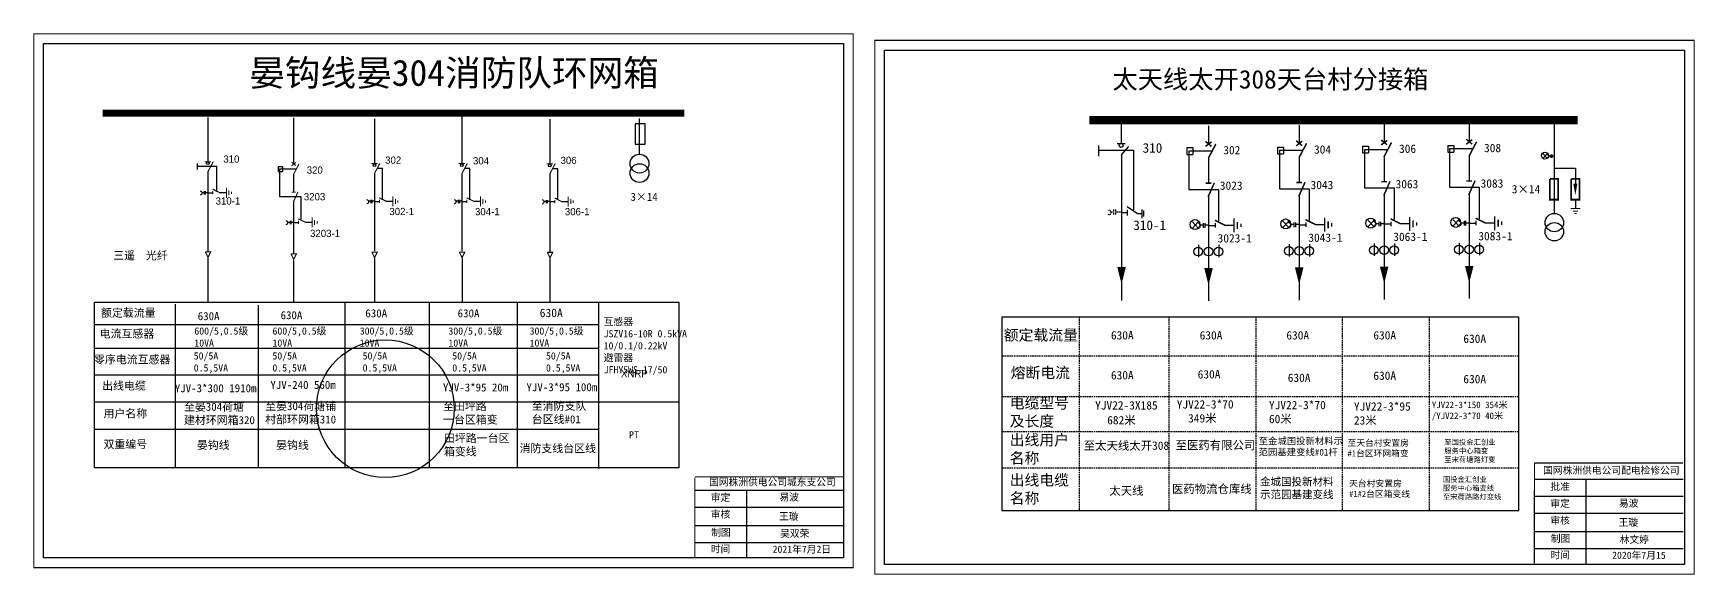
# Model space of a CAD drawing. Extents: x 930 to 1453, y -155 to 115.
# Drawn here: x 1197 to 1451.4, y 32.1 to 115 of the extents above; entities that cross this region are included whole.
import ezdxf

# ---------------------------------------------------------------- set-up
doc = ezdxf.new("R2010")
doc.units = 0
doc.header["$LTSCALE"] = 0.774411
for name, pattern in [('ACAD_ISO02W100', [15, 12, -3]), ('CENTER', [50.8, 31.75, -6.35, 6.35, -6.35]), ('DASHED', [0.45, 0.3, -0.15]), ('HIDDEN', [0.375, 0.25, -0.125])]:
    doc.linetypes.add(name, pattern=pattern)
doc.layers.get('0').update_dxf_attribs({"linetype": 'CONTINUOUS'})
for name, color, linetype in [('1', 7, 'CONTINUOUS'), ('2', 7, 'CONTINUOUS'), ('F11', 7, 'CONTINUOUS')]:
    doc.layers.add(name, color=color, linetype=linetype)
doc.styles.add('hztxt_txtstyle_0.00_0_0', font='simkai.ttf')
doc.styles.add('hztxt_txtstyle_1.80_0_0', font='', dxfattribs={"height": 1.8, "bigfont": 'hztxt.shx'})
doc.styles.add('hztxt_txtstyle_2.70_0_0', font='simkai.ttf', dxfattribs={"height": 2.7})
doc.styles.get("Standard").update_dxf_attribs({"font": '', "height": 2.5})
doc.styles.add('STYLE1', font='', dxfattribs={"height": 2.6})
doc.styles.add('字体', font='simkai_0.ttf', dxfattribs={"height": 2.5})
doc.styles.get('hztxt_txtstyle_1.80_0_0').set_extended_font_data('hztxt')
doc.styles.get('Standard').set_extended_font_data('SimSun')
doc.styles.get('STYLE1').set_extended_font_data('SimSun')

# ---------------------------------------------------------------- blocks, each defined once
blk = doc.blocks.new('JD')
for points in [[(-2, 0.2), (-2, -0.2), (2, 0.2), (2, -0.2)], [(1, -1.2), (1, -0.8), (-1, -1.2), (-1, -0.8)], [(-0.5, -1.8), (-0.5, -2.2), (0.5, -1.8), (0.5, -2.2)]]:
    blk.add_trace(points)

msp = doc.modelspace()

# ---------------------------------------------------------------- linework, layer by layer
at = {"color": 0}
for p, q in [((1223.76, 102.13), (1223.76, 95.38)), ((1236.88, 102.09), (1236.88, 95.01)), ((1249.26, 101.92), (1249.26, 95.1)), ((1262.66, 102.63), (1262.66, 95.1)), ((1276.13, 101.88), (1276.13, 95.06)), ((1289.82, 102), (1289.82, 96.46)), ((1234.53, 94.62), (1235.19, 94.62)), ((1234.53, 94.62), (1234.53, 93.89)), ((1235.19, 94.62), (1235.19, 93.89)), ((1223.76, 93.88), (1223.76, 81.61)), ((1234.53, 93.89), (1235.19, 93.89)), ((1236.88, 93.5), (1236.88, 90.77)), ((1249.26, 93.59), (1249.26, 81.67)), ((1262.66, 93.59), (1262.66, 81.67)), ((1276.13, 93.56), (1276.13, 81.64)), ((1223.76, 90.62), (1224.53, 90.62)), ((1225.52, 90.64), (1226.56, 90.64)), ((1236.88, 89.4), (1236.88, 81.33)), ((1249.26, 89.3), (1250.03, 89.3)), ((1251.02, 89.32), (1252.06, 89.32)), ((1262.66, 89.3), (1263.42, 89.3)), ((1264.42, 89.32), (1265.46, 89.32)), ((1276.13, 89.26), (1276.89, 89.26)), ((1277.89, 89.29), (1278.93, 89.29)), ((1236.88, 86.09), (1237.65, 86.09)), ((1238.64, 86.11), (1239.68, 86.11))]:
    msp.add_line(p, q, dxfattribs=at)
for p, q in [((1376.96, 100.88), (1376.96, 98.05)), ((1390.85, 100.98), (1390.85, 98.15)), ((1403.86, 101.11), (1403.86, 98.28)), ((1416.88, 101.22), (1416.88, 98.39)), ((1429.92, 101.06), (1429.92, 87.4)), ((1373.68, 97.52), (1374.6, 97.52)), ((1373.68, 97.52), (1373.68, 96.49)), ((1373.97, 96.98), (1373.97, 91.12)), ((1377.42, 96.98), (1373.97, 96.98)), ((1374.6, 97.52), (1374.6, 96.49)), ((1387.57, 97.62), (1388.49, 97.62)), ((1387.57, 97.62), (1387.57, 96.59)), ((1387.86, 97.08), (1387.86, 91.22)), ((1391.31, 97.08), (1387.86, 97.08)), ((1388.49, 97.62), (1388.49, 96.59)), ((1400.59, 97.74), (1401.51, 97.74)), ((1400.59, 97.74), (1400.59, 96.72)), ((1400.59, 96.72), (1401.51, 96.72)), ((1400.88, 97.21), (1400.88, 91.35)), ((1404.32, 97.21), (1400.88, 97.21)), ((1401.51, 97.74), (1401.51, 96.72)), ((1413.61, 97.85), (1414.53, 97.85)), ((1413.61, 97.85), (1413.61, 96.83)), ((1413.61, 96.83), (1414.53, 96.83)), ((1413.9, 97.32), (1413.9, 91.46)), ((1417.35, 97.32), (1413.9, 97.32)), ((1414.53, 97.85), (1414.53, 96.83)), ((1373.68, 96.49), (1374.6, 96.49)), ((1376.96, 95.96), (1376.96, 92.15)), ((1387.57, 96.59), (1388.49, 96.59)), ((1390.85, 96.06), (1390.85, 92.25)), ((1403.86, 96.18), (1403.86, 92.38)), ((1416.88, 96.29), (1416.88, 92.49)), ((1429.9, 94.37), (1433.16, 94.37)), ((1433.16, 94.37), (1433.16, 91.99)), ((1373.97, 91.12), (1378.52, 91.12)), ((1376.96, 90.24), (1376.96, 79)), ((1378.52, 91.12), (1378.52, 86.29)), ((1387.86, 91.22), (1392.41, 91.22)), ((1390.85, 90.34), (1390.85, 79.1)), ((1392.41, 91.22), (1392.41, 86.39)), ((1400.88, 91.35), (1405.42, 91.35)), ((1403.86, 90.47), (1403.86, 79.23)), ((1405.42, 91.35), (1405.42, 86.52)), ((1413.9, 91.46), (1418.45, 91.46)), ((1416.88, 90.58), (1416.88, 79.34)), ((1418.45, 91.46), (1418.45, 86.62)), ((1433.16, 89.48), (1433.16, 88.25)), ((1376.96, 85.63), (1378.02, 85.63)), ((1379.41, 85.66), (1380.86, 85.66)), ((1390.85, 85.73), (1391.91, 85.73)), ((1393.3, 85.76), (1394.74, 85.76)), ((1403.86, 85.86), (1404.93, 85.86)), ((1406.31, 85.89), (1407.76, 85.89)), ((1416.88, 85.96), (1417.95, 85.96)), ((1419.34, 85.99), (1420.78, 85.99)), ((1375.43, 82.63), (1375.43, 80.75)), ((1378.55, 82.63), (1378.55, 80.75)), ((1389.32, 82.73), (1389.32, 80.85)), ((1392.44, 82.73), (1392.44, 80.85)), ((1402.33, 82.85), (1402.33, 80.98)), ((1405.46, 82.85), (1405.46, 80.98)), ((1415.36, 82.96), (1415.36, 81.09)), ((1418.48, 82.96), (1418.48, 81.09)), ((1376.96, 77.49), (1376.96, 74.07)), ((1390.85, 77.59), (1390.85, 74.17)), ((1403.87, 77.72), (1403.87, 74.3)), ((1416.89, 77.83), (1416.89, 74.41))]:
    msp.add_line(p, q)
at = {"color": 0, "linetype": 'ACAD_ISO02W100'}
for p, q in [((1237.21, 94.24), (1234.74, 94.24)), ((1234.74, 94.24), (1234.74, 90.03)), ((1234.74, 90.03), (1238, 90.03)), ((1238, 90.03), (1238, 86.56))]:
    msp.add_line(p, q, dxfattribs=at)
at = {"linetype": 'Continuous'}
for p, q in [((1428.84, 96.59), (1428.22, 95.92)), ((1428.22, 96.59), (1428.84, 95.92)), ((1374.51, 86.15), (1375.39, 85.2)), ((1375.39, 86.15), (1374.51, 85.2)), ((1388.39, 86.25), (1389.28, 85.3)), ((1389.28, 86.25), (1388.39, 85.3)), ((1401.41, 86.38), (1402.29, 85.43)), ((1402.29, 86.38), (1401.41, 85.43)), ((1414.43, 86.49), (1415.32, 85.54)), ((1415.32, 86.49), (1414.43, 85.54)), ((1345.36, 71.55), (1345.36, 42)), ((1363.89, 71.55), (1345.36, 71.55)), ((1424.51, 71.55), (1363.89, 71.55)), ((1424.52, 42), (1424.51, 71.55)), ((1345.36, 42), (1424.52, 42))]:
    msp.add_line(p, q, dxfattribs=at)
at = {"color": 0, "linetype": 'CENTER'}
for p, q in [((1223.77, 80.62), (1223.77, 73.84)), ((1236.89, 80.24), (1236.89, 73.88)), ((1249.27, 80.54), (1249.27, 73.99)), ((1262.67, 80.54), (1262.67, 73.91)), ((1276.13, 80.51), (1276.13, 73.95))]:
    msp.add_line(p, q, dxfattribs=at)
at = {"color": 0, "linetype": 'Continuous'}
for p, q in [((1206.39, 48.51), (1206.39, 73.86)), ((1206.39, 73.86), (1295.92, 73.86)), ((1244.74, 73.81), (1244.74, 48.51)), ((1257.66, 73.81), (1257.66, 48.51)), ((1271.14, 73.79), (1271.14, 48.5)), ((1295.89, 73.84), (1295.89, 48.49)), ((1218.73, 73.58), (1218.73, 48.51)), ((1231.46, 73.41), (1231.46, 48.53)), ((1283.59, 73.7), (1283.59, 48.41)), ((1206.39, 70.47), (1283.59, 70.47)), ((1206.39, 66.83), (1283.59, 66.83)), ((1206.39, 62.76), (1283.59, 62.76)), ((1206.39, 58.64), (1295.89, 58.64)), ((1206.39, 54.45), (1283.59, 54.45)), ((1295.89, 48.51), (1206.39, 48.51)), ((1298.33, 45.09), (1321.08, 45.09)), ((1306.23, 45.1), (1306.23, 34.75)), ((1298.33, 42.5), (1321.08, 42.5)), ((1298.33, 39.67), (1321.08, 39.67)), ((1298.33, 37.08), (1321.08, 37.08))]:
    msp.add_line(p, q, dxfattribs=at)
at = {"linetype": 'DASHED'}
for p, q in [((1357.2, 71.61), (1357.2, 42)), ((1370.9, 71.61), (1370.9, 42)), ((1384.22, 71.61), (1384.22, 42)), ((1397.44, 71.61), (1397.44, 42)), ((1410.76, 71.61), (1410.76, 42)), ((1345.47, 65.64), (1424.51, 65.64)), ((1345.47, 59.41), (1424.51, 59.41))]:
    msp.add_line(p, q, dxfattribs=at)
at = {"color": 0, "linetype": 'DASHED'}
for p, q in [((1345.47, 54.08), (1424.52, 54.08)), ((1345.47, 48.49), (1424.52, 48.49))]:
    msp.add_line(p, q, dxfattribs=at)
at = {"color": 7, "linetype": 'Continuous'}
for p, q in [((1426.9, 46.77), (1449.65, 46.77)), ((1434.79, 46.77), (1434.79, 33.83)), ((1426.9, 44.17), (1449.65, 44.17)), ((1426.9, 41.58), (1449.65, 41.58)), ((1426.9, 38.75), (1449.65, 38.75)), ((1426.9, 36.16), (1449.65, 36.16))]:
    msp.add_line(p, q, dxfattribs=at)
at = {"color": 0, "linetype": 'Continuous', "const_width": 0.182}
msp.add_lwpolyline([(1197.1, 114.94), (1322.58, 114.94), (1322.58, 33.24), (1197.1, 33.24)], close=True, dxfattribs=at)
at = {"color": 0, "linetype": 'Continuous'}
msp.add_lwpolyline([(1198.58, 113.47), (1321.11, 113.47), (1321.11, 34.72), (1198.58, 34.72)], close=True, dxfattribs=at)
at = {"color": 7, "linetype": 'Continuous', "const_width": 0.182}
msp.add_lwpolyline([(1325.88, 113.94), (1451.36, 113.94), (1451.36, 32.24), (1325.88, 32.24)], close=True, dxfattribs=at)
at = {"color": 7, "linetype": 'Continuous'}
msp.add_lwpolyline([(1327.35, 112.46), (1449.88, 112.46), (1449.88, 33.71), (1327.35, 33.71)], close=True, dxfattribs=at)
at = {"color": 0}
for points, const_width in [([(1207.63, 102.8), (1296.72, 102.8)], 1.1), ([(1223.28, 95.36), (1224.25, 95.36)], 0.165), ([(1223.76, 93.83), (1224.59, 95.4)], 0.165), ([(1236.57, 94.76), (1237.24, 95.26)], 0.165), ([(1236.57, 95.31), (1237.22, 94.77)], 0.165), ([(1236.88, 93.46), (1237.71, 95.03)], 0.165), ([(1248.78, 95.08), (1249.75, 95.08)], 0.165), ([(1249.26, 93.55), (1250.09, 95.12)], 0.165), ([(1262.17, 95.08), (1263.15, 95.08)], 0.165), ([(1262.66, 93.55), (1263.49, 95.12)], 0.165), ([(1275.64, 95.04), (1276.61, 95.04)], 0.165), ([(1276.13, 93.52), (1276.95, 95.09)], 0.165), ([(1224.48, 91.17), (1225.59, 90.62)], 0.165), ([(1224.53, 90.87), (1224.53, 90.36)], 0.165), ([(1236.58, 90.72), (1237.2, 90.72)], 0.165), ([(1236.85, 89.2), (1237.54, 90.76)], 0.165), ([(1249.98, 89.85), (1251.09, 89.3)], 0.165), ([(1250.03, 89.55), (1250.03, 89.05)], 0.165), ([(1263.38, 89.85), (1264.49, 89.3)], 0.165), ([(1263.42, 89.55), (1263.42, 89.05)], 0.165), ([(1276.85, 89.82), (1277.95, 89.26)], 0.165), ([(1276.89, 89.52), (1276.89, 89.01)], 0.165), ([(1237.6, 86.64), (1238.71, 86.09)], 0.165), ([(1237.65, 86.34), (1237.65, 85.83)], 0.165), ([(1223.36, 81.59), (1224.2, 81.59), (1223.77, 80.73), (1223.37, 81.6)], 0.165), ([(1248.86, 81.54), (1249.7, 81.54), (1249.27, 80.68), (1248.87, 81.55)], 0.165), ([(1262.25, 81.54), (1263.1, 81.54), (1262.67, 80.68), (1262.26, 81.55)], 0.165), ([(1275.72, 81.5), (1276.56, 81.5), (1276.13, 80.65), (1275.73, 81.52)], 0.165), ([(1236.47, 81.28), (1237.32, 81.28), (1236.89, 80.42), (1236.49, 81.29)], 0.165)]:
    msp.add_lwpolyline(points, dxfattribs=dict(at, const_width=const_width))
for points, const_width in [([(1358.72, 101.71), (1433.51, 101.71)], 1.28), ([(1376.52, 97.71), (1377.46, 98.41)], 0.23), ([(1376.53, 98.48), (1377.43, 97.72)], 0.23), ([(1376.96, 95.9), (1378.11, 98.08)], 0.23), ([(1390.41, 97.81), (1391.34, 98.51)], 0.23), ([(1390.42, 98.58), (1391.32, 97.82)], 0.23), ([(1390.85, 96), (1392, 98.18)], 0.23), ([(1403.42, 97.94), (1404.36, 98.64)], 0.23), ([(1403.43, 98.7), (1404.34, 97.95)], 0.23), ([(1403.86, 96.12), (1405.01, 98.31)], 0.23), ([(1416.45, 98.04), (1417.38, 98.75)], 0.23), ([(1416.45, 98.81), (1417.36, 98.06)], 0.23), ([(1416.88, 96.23), (1418.04, 98.42)], 0.23), ([(1376.54, 92.09), (1377.4, 92.09)], 0.23), ([(1376.91, 89.96), (1377.88, 92.14)], 0.23), ([(1390.43, 92.19), (1391.29, 92.19)], 0.23), ([(1390.8, 90.06), (1391.77, 92.24)], 0.23), ([(1403.45, 92.32), (1404.3, 92.32)], 0.23), ([(1403.82, 90.19), (1404.78, 92.36)], 0.23), ([(1416.47, 92.42), (1417.32, 92.42)], 0.23), ([(1416.84, 90.3), (1417.81, 92.47)], 0.23), ([(1429.26, 92.74), (1429.26, 89.56), (1430.54, 89.56), (1430.54, 92.74), (1429.3, 92.74)], 0.269), ([(1432.53, 92.74), (1432.53, 89.56), (1433.8, 89.56), (1433.8, 92.74), (1432.57, 92.74)], 0.269), ([(1377.96, 86.4), (1379.5, 85.63)], 0.23), ([(1391.85, 86.5), (1393.39, 85.73)], 0.23), ([(1404.87, 86.62), (1406.4, 85.86)], 0.23), ([(1417.89, 86.73), (1419.42, 85.96)], 0.23), ([(1378.02, 85.98), (1378.02, 85.27)], 0.23), ([(1391.91, 86.08), (1391.91, 85.37)], 0.23), ([(1404.93, 86.21), (1404.93, 85.5)], 0.23), ([(1417.95, 86.32), (1417.95, 85.61)], 0.23)]:
    msp.add_lwpolyline(points, dxfattribs=dict(const_width=const_width))
for points in [[(1289.18, 101.14), (1289.18, 98.05), (1290.71, 98.05), (1290.71, 101.18), (1289.18, 101.18)], [(1222.1, 95.11), (1222.1, 94.19)], [(1223.21, 90.63), (1222.86, 90.63)], [(1223.21, 90.86), (1223.21, 90.36)], [(1223.36, 90.86), (1223.36, 90.36)], [(1223.76, 90.63), (1223.36, 90.63)], [(1248.71, 89.31), (1248.36, 89.31)], [(1248.71, 89.54), (1248.71, 89.04)], [(1248.86, 89.54), (1248.86, 89.04)], [(1249.26, 89.31), (1248.86, 89.31)], [(1262.1, 89.31), (1261.76, 89.31)], [(1262.1, 89.54), (1262.1, 89.04)], [(1262.26, 89.54), (1262.26, 89.04)], [(1262.66, 89.31), (1262.26, 89.31)], [(1275.57, 89.27), (1275.22, 89.27)], [(1275.57, 89.5), (1275.57, 89)], [(1275.72, 89.5), (1275.72, 89)], [(1276.12, 89.27), (1275.72, 89.27)], [(1236.33, 86.09), (1235.98, 86.09)], [(1236.33, 86.33), (1236.33, 85.82)], [(1236.48, 86.33), (1236.48, 85.82)], [(1236.88, 86.09), (1236.48, 86.09)]]:
    msp.add_lwpolyline(points, dxfattribs=at)
at = {"color": 0, "linetype": 'ACAD_ISO02W100'}
for points in [[(1225.12, 90.88), (1225.12, 94.65), (1222.1, 94.65)], [(1250.49, 89.55), (1250.49, 94.32), (1249.67, 94.32)], [(1263.89, 89.55), (1263.89, 94.32), (1263.07, 94.32)], [(1277.36, 89.51), (1277.36, 94.28), (1276.53, 94.28)]]:
    msp.add_lwpolyline(points, dxfattribs=at)
for points, format in [([(1433.16, 92.03, 0.627, 0, 0), (1433.16, 90.24, 0, 0, 0)], "xyseb"), ([(1375.28, 86.04, -0.877934), (1375.3, 85.1)], "xyb"), ([(1389.17, 86.13, -0.877934), (1389.19, 85.2)], "xyb"), ([(1402.19, 86.26, -0.877934), (1402.21, 85.33)], "xyb"), ([(1415.21, 86.37, -0.877934), (1415.23, 85.44)], "xyb"), ([(1363.67, 79.24, 1.31, 0, 0), (1363.67, 76.64, 0, 0, 0)], "xyseb"), ([(1376.99, 79.09, 1.31, 0, 0), (1376.99, 76.49, 0, 0, 0)], "xyseb"), ([(1390.87, 79.19, 1.31, 0, 0), (1390.87, 76.59, 0, 0, 0)], "xyseb"), ([(1403.89, 79.32, 1.31, 0, 0), (1403.89, 76.72, 0, 0, 0)], "xyseb"), ([(1416.91, 79.43, 1.31, 0, 0), (1416.91, 76.82, 0, 0, 0)], "xyseb")]:
    msp.add_lwpolyline(points, format=format)
at = {"color": 0}
for points in [[(1222.56, 90.91, -0.877934), (1222.57, 90.24)], [(1248.06, 89.59, -0.877934), (1248.07, 88.92)], [(1261.46, 89.59, -0.877934), (1261.47, 88.92)], [(1274.92, 89.56, -0.877934), (1274.94, 88.89)], [(1235.68, 86.38, -0.877934), (1235.69, 85.71)]]:
    msp.add_lwpolyline(points, format="xyb", dxfattribs=at)
for points in [[(1376.18, 85.64), (1375.7, 85.64)], [(1376.18, 85.96), (1376.18, 85.26)], [(1376.4, 85.96), (1376.4, 85.26)], [(1376.96, 85.64), (1376.4, 85.64)], [(1390.07, 85.74), (1389.59, 85.74)], [(1390.07, 86.06), (1390.07, 85.36)], [(1390.29, 86.06), (1390.29, 85.36)], [(1390.84, 85.74), (1390.29, 85.74)], [(1403.09, 85.87), (1402.6, 85.87)], [(1403.09, 86.19), (1403.09, 85.49)], [(1403.3, 86.19), (1403.3, 85.49)], [(1403.86, 85.87), (1403.3, 85.87)], [(1416.11, 85.98), (1415.62, 85.98)], [(1416.11, 86.3), (1416.11, 85.6)], [(1416.33, 86.3), (1416.33, 85.6)], [(1416.88, 85.98), (1416.33, 85.98)]]:
    msp.add_lwpolyline(points)
at = {"color": 7, "linetype": 'Continuous', "const_width": 0.182}
for points in [[(1426.9, 49.24), (1426.88, 33.87)], [(1426.9, 49.24), (1449.65, 49.24)]]:
    msp.add_lwpolyline(points, dxfattribs=at)
at = {"color": 0, "linetype": 'Continuous', "const_width": 0.182}
for points in [[(1298.33, 47.02), (1298.32, 34.8)], [(1298.37, 47.13), (1321.12, 47.13)]]:
    msp.add_lwpolyline(points, dxfattribs=at)
at = {"linetype": 'Continuous'}
for centre, radius in [((1428.51, 96.3), 0.531), ((1388.8, 85.85), 0.759), ((1401.82, 85.97), 0.759), ((1414.84, 86.08), 0.759), ((1374.91, 85.75), 0.759)]:
    msp.add_circle(centre, radius, dxfattribs=at)
at = {"color": 0}
for centre in [(1223.76, 95.13), (1249.26, 94.85), (1262.66, 94.85), (1276.13, 94.81)]:
    msp.add_circle(centre, 0.212, dxfattribs=at)
for centre, radius in [((1429.94, 86.05), 1.41), ((1429.94, 84.65), 1.41), ((1375.4, 81.61), 0.665), ((1376.97, 81.61), 0.665), ((1378.52, 81.61), 0.665), ((1389.28, 81.71), 0.665), ((1390.86, 81.71), 0.665), ((1392.41, 81.71), 0.665), ((1402.3, 81.83), 0.665), ((1403.88, 81.83), 0.665), ((1405.42, 81.83), 0.665), ((1415.32, 81.94), 0.665), ((1416.9, 81.94), 0.665), ((1418.45, 81.94), 0.665)]:
    msp.add_circle(centre, radius)
at = {"color": 1, "linetype": 'Continuous'}
msp.add_circle((1250.92, 57.55), 10.54, dxfattribs=at)
at = {"layer": '1'}
for points in [[(1428.76, 96.51, -0.877934), (1428.78, 95.86)], [(1428.77, 96.5, -0.877934), (1428.78, 95.85)], [(1375.28, 86.05, -0.877934), (1375.3, 85.11)], [(1389.17, 86.15, -0.877934), (1389.19, 85.21)], [(1402.19, 86.27, -0.877934), (1402.21, 85.34)], [(1415.21, 86.38, -0.877934), (1415.23, 85.45)]]:
    msp.add_lwpolyline(points, format="xyb", dxfattribs=at)
for points in [[(1429.39, 96.23), (1429.06, 96.23)], [(1429.39, 96.45), (1429.39, 95.96)], [(1429.55, 96.45), (1429.55, 95.96)], [(1429.94, 96.23), (1429.55, 96.23)]]:
    msp.add_lwpolyline(points, dxfattribs=at)
at = {"layer": '2', "color": 0}
for centre in [(1289.85, 95.08), (1289.85, 93.63)]:
    msp.add_circle(centre, 1.44, dxfattribs=at)
at = {"layer": 'F11', "lineweight": -3}
for p, q in [((1363.63, 101.24), (1363.63, 98.19)), ((1360.12, 97.85), (1360.12, 96.22)), ((1360.12, 97.14), (1365.48, 97.14)), ((1363.02, 98.17), (1364.2, 98.17)), ((1363.64, 96.44), (1364.79, 97.7)), ((1365.48, 97.13), (1365.48, 87.98)), ((1363.64, 96.44), (1363.64, 74.15)), ((1363.65, 87.61), (1364.46, 87.61)), ((1364.53, 88.5), (1366.12, 87.44)), ((1364.53, 88), (1364.53, 87.12)), ((1366.12, 87.44), (1366.75, 87.44)), ((1366.76, 88.03), (1366.76, 86.74)), ((1367.04, 87.89), (1367.04, 86.98))]:
    msp.add_line(p, q, dxfattribs=at)
at = {"layer": 'F11', "linetype": 'HIDDEN', "lineweight": -3}
for p, q in [((1362.46, 87.63), (1362.06, 87.63)), ((1362.46, 88.06), (1362.46, 87.23)), ((1362.72, 88.06), (1362.72, 87.23)), ((1363.69, 87.63), (1362.77, 87.63))]:
    msp.add_line(p, q, dxfattribs=at)
at = {"layer": 'F11', "lineweight": -3}
msp.add_circle((1363.61, 97.87), 0.294, dxfattribs=at)
at = {"layer": 'F11', "linetype": 'HIDDEN', "lineweight": -3}
msp.add_arc((1361.77, 87.6), 0.315, 242.566, 111.7046, dxfattribs=at)

# ---------------------------------------------------------------- block references
at = {"color": 0, "xscale": 0.3860853559951387, "yscale": 0.3860853559951387, "zscale": 0.3860853559951337, "rotation": 90}
for p in [(1226.58, 90.61), (1252.08, 89.29), (1265.48, 89.29), (1278.94, 89.26), (1239.7, 86.08)]:
    msp.add_blockref('JD', p, dxfattribs=at)
at = {"xscale": 0.5375999999046428, "yscale": 0.5375999999046428, "zscale": 0.5376000000000001, "rotation": 90}
for p in [(1380.88, 85.62), (1394.77, 85.72), (1407.78, 85.84), (1420.8, 85.95)]:
    msp.add_blockref('JD', p, dxfattribs=at)
at = {"xscale": 0.3763199999852986, "yscale": 0.3763199999331732, "zscale": 0.37632}
msp.add_blockref('JD', (1433.19, 88.19), dxfattribs=at)

# ---------------------------------------------------------------- texts
at = {"linetype": 'Continuous', "style": 'STYLE1'}
msp.add_text('太天线太开308天台村分接箱 ', height=2.8391, dxfattribs=at).set_placement((1362.27, 106.57))
for s, p in [('302', (1379.25, 96.5)), ('304', (1393.14, 96.6)), ('306', (1406.16, 96.72)), ('308', (1419.18, 96.83)), ('3023', (1378.72, 91.07)), ('3043', (1392.61, 91.17)), ('3063', (1405.63, 91.3)), ('3083', (1418.65, 91.4)), ('3×14', (1423.43, 90.53)), ('3023-1', (1378.38, 83.01)), ('3043-1', (1392.27, 83.11)), ('3063-1', (1405.28, 83.24)), ('3083-1', (1418.31, 83.34)), ('630A', (1362.04, 68.16)), ('630A', (1375.63, 68.16)), ('630A', (1375.63, 68.16)), ('630A', (1388.91, 68.16)), ('630A', (1402.23, 68.16)), ('630A', (1416.01, 67.63)), ('630A', (1362.04, 62.05)), ('630A', (1375.33, 62.19)), ('630A', (1389.12, 61.66)), ('630A', (1402.23, 61.98)), ('630A', (1416.01, 61.46)), ('YJV22-3X185', (1359.62, 57.44)), ('682米', (1361.47, 55.17)), ('至太天线太开308', (1357.87, 51.27)), ('太天线', (1361.79, 44.37))]:
    msp.add_text(s, height=1.28).set_placement(p)
at = {"color": 0, "style": 'hztxt_txtstyle_1.80_0_0'}
for s, p in [('310', (1226.12, 95.22)), ('320', (1238.89, 93.54)), ('302', (1250.9, 95.06)), ('304', (1264.35, 94.96)), ('306', (1277.76, 95.02)), ('310-1', (1224.94, 88.81)), ('3203', (1238.45, 89.46)), ('302-1', (1251.55, 87.2)), ('304-1', (1264.66, 87.18)), ('306-1', (1278.42, 87.17)), ('3203-1', (1239.4, 83.85)), ('XNRP', (1287.01, 62.39))]:
    msp.add_text(s, height=1.103, dxfattribs=at).set_placement(p)
at = {"color": 0, "linetype": 'Continuous', "style": 'hztxt_txtstyle_2.70_0_0'}
msp.add_text('3×14', height=1.226, dxfattribs=at).set_placement((1288.47, 89.38))
at = {"color": 0, "insert": (1230.09, 110.98), "char_height": 4, "width": 72.0073, "attachment_point": 1, "style": '字体'}
msp.add_mtext('{\\fSimSun|b0|i0|c134|p2;晏钩线晏304消防队环网箱}', dxfattribs=at)
at = {"color": 0, "linetype": 'Continuous', "attachment_point": 1}
for s, insert, char_height, width, style in [('{\\fSimSun|b0|i0|c134|p2;三遥  光纤}', (1209.25, 81.63), 1.2257, 19.7594, 'hztxt_txtstyle_2.70_0_0'), ('{\\fSimSun|b0|i0|c134|p2;额定载流量}', (1207.39, 72.85), 1.2257, 19.7594, 'hztxt_txtstyle_2.70_0_0'), ('{\\fSimSun|b0|i0|c134|p2;630A}', (1222.2, 72.35), 1.2257, 19.7594, 'hztxt_txtstyle_2.70_0_0'), ('{\\fSimSun|b0|i0|c134|p2;630A}', (1234.89, 72.49), 1.2257, 19.7594, 'hztxt_txtstyle_2.70_0_0'), ('{\\fSimSun|b0|i0|c134|p2;630A}', (1247.87, 72.78), 1.2257, 19.7594, 'hztxt_txtstyle_2.70_0_0'), ('{\\fSimSun|b0|i0|c134|p2;630A}', (1262, 72.78), 1.2257, 19.7594, 'hztxt_txtstyle_2.70_0_0'), ('{\\fSimSun|b0|i0|c134|p2;630A}', (1274.57, 72.88), 1.2989, 10.4446, 'hztxt_txtstyle_0.00_0_0'), ('\\A1;{\\fSimSun|b0|i0|c134|p2;互感器\\PJSZV16-10R 0.5kVA\\P10/0.1/0.22kV\\P避雷器\\PJFHY5WS-17/50}', (1284.36, 71.43), 1.1031, 20.3406, 'hztxt_txtstyle_2.70_0_0'), ('{\\fSimSun|b0|i0|c134|p2;电流互感器}', (1207.18, 69.66), 1.2257, 19.7594, 'hztxt_txtstyle_2.70_0_0'), ('\\A1;{\\fSimSun|b0|i0|c134|p2;600/5,0.5级\\P10VA}', (1221.68, 70.01), 1.1031, 20.3406, 'hztxt_txtstyle_2.70_0_0'), ('\\A1;{\\fSimSun|b0|i0|c134|p2;600/5,0.5级\\P10VA}', (1233.65, 70.01), 1.1031, 20.3406, 'hztxt_txtstyle_2.70_0_0'), ('\\A1;{\\fSimSun|b0|i0|c134|p2;300/5,0.5级\\P10VA}', (1247.01, 70.01), 1.1031, 20.3406, 'hztxt_txtstyle_2.70_0_0'), ('\\A1;{\\fSimSun|b0|i0|c134|p2;300/5,0.5级\\P10VA}', (1260.59, 70.01), 1.1031, 20.3406, 'hztxt_txtstyle_2.70_0_0'), ('\\A1;{\\fSimSun|b0|i0|c134|p2;300/5,0.5级\\P10VA}', (1273.02, 70.01), 1.1031, 20.3406, 'hztxt_txtstyle_2.70_0_0'), ('{\\fSimSun|b0|i0|c134|p2;50/5A\\P0.5,5VA}', (1221.59, 66.2), 1.1031, 19.7594, 'hztxt_txtstyle_2.70_0_0'), ('{\\fSimSun|b0|i0|c134|p2;50/5A\\P0.5,5VA}', (1233.64, 66.2), 1.1031, 19.7594, 'hztxt_txtstyle_2.70_0_0'), ('{\\fSimSun|b0|i0|c134|p2;50/5A\\P0.5,5VA}', (1247.45, 66.2), 1.1031, 19.7594, 'hztxt_txtstyle_2.70_0_0'), ('{\\fSimSun|b0|i0|c134|p2;50/5A\\P0.5,5VA}', (1261.18, 66.2), 1.1031, 19.7594, 'hztxt_txtstyle_2.70_0_0'), ('{\\fSimSun|b0|i0|c134|p2;50/5A\\P0.5,5VA}', (1275.53, 66.2), 1.1031, 19.7594, 'hztxt_txtstyle_2.70_0_0'), ('{\\fSimSun|b0|i0|c134|p2;零序电流互感器}', (1206.31, 65.71), 1.2257, 19.7594, 'hztxt_txtstyle_2.70_0_0'), ('{\\fSimSun|b0|i0|c134|p2;出线电缆}', (1207.56, 61.69), 1.2257, 19.7594, 'hztxt_txtstyle_2.70_0_0'), ('{\\fSimSun|b0|i0|c134|p2;YJV-3*300 1910m}', (1218.69, 61.31), 1.2257, 19.7594, 'hztxt_txtstyle_2.70_0_0'), ('{\\fSimSun|b0|i0|c134|p2;YJV-240 560m}', (1233.33, 61.82), 1.2257, 19.7594, 'hztxt_txtstyle_2.70_0_0'), ('{\\fSimSun|b0|i0|c134|p2;YJV-3*95 20m}', (1259.75, 61.43), 1.2257, 19.7594, 'hztxt_txtstyle_2.70_0_0'), ('{\\fSimSun|b0|i0|c134|p2;YJV-3*95 100m}', (1272.54, 61.47), 1.2257, 19.7594, 'hztxt_txtstyle_2.70_0_0'), ('{\\fSimSun|b0|i0|c134|p2;至晏304荷塘\\P建材环网箱320}', (1220.09, 58.47), 1.2257, 19.7594, 'hztxt_txtstyle_2.70_0_0'), ('{\\fSimSun|b0|i0|c134|p2;至晏304荷塘铺村部环网箱310}', (1232.53, 58.57), 1.2257, 11.8423, 'hztxt_txtstyle_2.70_0_0'), ('{\\fSimSun|b0|i0|c134|p2;至田坪路\\P一台区箱变}', (1259.76, 58.55), 1.2257, 19.7594, 'hztxt_txtstyle_2.70_0_0'), ('{\\fSimSun|b0|i0|c134|p2;至消防支队\\P台区线#01}', (1273.35, 58.6), 1.2257, 19.7594, 'hztxt_txtstyle_2.70_0_0'), ('{\\fSimSun|b0|i0|c134|p2;YJV22-3*70\\P60米}', (1386.24, 58.76), 1.28, 8.2119, 'STYLE1'), ('{\\fSimSun|b0|i0|c134|p2;YJV22-3*95 23米}', (1399.25, 58.55), 1.28, 8.2119, 'STYLE1'), ('YJV22-3*150 354米/YJV22-3*70 40米', (1411.18, 58.65), 1, 15.2702, 'STYLE1'), ('{\\fSimSun|b0|i0|c134|p2;用户名称}', (1207.77, 57.44), 1.2257, 19.7594, 'hztxt_txtstyle_2.70_0_0'), ('{\\fSimSun|b0|i0|c134|p2;田坪路一台区\\P箱变线}', (1259.9, 53.67), 1.2257, 19.7594, 'hztxt_txtstyle_2.70_0_0'), ('{\\fSimSun|b0|i0|c134|p2;PT}', (1288.24, 54.11), 1.1074, 8.6158, 'hztxt_txtstyle_0.00_0_0'), ('{\\fSimSun|b0|i0|c134|p2;双重编号}', (1207.77, 52.73), 1.2257, 19.7594, 'hztxt_txtstyle_2.70_0_0'), ('{\\fSimSun|b0|i0|c134|p2;晏钩线}', (1222.07, 52.62), 1.2257, 19.7594, 'hztxt_txtstyle_2.70_0_0'), ('{\\fSimSun|b0|i0|c134|p2;晏钩线}', (1234.2, 52.6), 1.2257, 19.7594, 'hztxt_txtstyle_2.70_0_0'), ('{\\fSimSun|b0|i0|c134|p2;消防支线台区线}', (1271.48, 52.11), 1.2257, 19.7594, 'hztxt_txtstyle_2.70_0_0'), ('国网株洲供电公司城东支公司', (1300.5, 46.89), 1.0944, 29.9201, '字体'), ('\\f\uffbfﾬￌﾣﾤ_GB2312|b0|i0|c134|p49;审定', (1300.77, 44.52), 1.0944, 8.5588, '字体'), ('易波', (1311.28, 44.58), 1.094, 8.5588, '字体'), ('\\f\uffbfﾬￌﾣﾤ_GB2312|b0|i0|c134|p49;审核', (1300.77, 41.95), 1.0944, 8.5588, '字体'), ('王璇', (1311.22, 41.64), 1.094, 8.5588, '字体'), ('\\f\uffbfﾬￌﾣﾤ_GB2312|b0|i0|c134|p49;制图', (1300.83, 39.17), 1.0944, 8.5588, '字体'), ('吴双荣', (1311.38, 39.01), 1.094, 8.5588, '字体'), ('\\f\uffbfﾬￌﾣﾤ_GB2312|b0|i0|c134|p49;时间', (1300.77, 36.65), 1.0944, 8.5588, '字体'), ('2021{\\fSimSun|b0|i0|c134|p2;年}7{\\fSimSun|b0|i0|c134|p2;月2日}', (1310.24, 36.6), 1.0944, 14.1784, '字体')]:
    msp.add_mtext(s, dxfattribs=dict(at, insert=insert, char_height=char_height, width=width, style=style))
at = {"linetype": 'DASHED', "char_height": 1.664, "attachment_point": 1, "style": 'STYLE1'}
for s, insert, width in [('{\\f\uffbfﾬￌﾣﾤ_GB2312|b0|i0|c134|p49;额定载流量}', (1345.63, 69.66), 18.3914), ('{\\f\uffbfﾬￌﾣﾤ_GB2312|b0|i0|c134|p49;熔断电流}', (1346.69, 63.91), 18.3914), ('{\\f\uffbfﾬￌﾣﾤ_GB2312|b0|i0|c134|p49;电缆型号及长度}', (1346.54, 59.26), 9.2794), ('{\\f\uffbfﾬￌﾣﾤ_GB2312|b0|i0|c134|p49;出线用户名称}', (1346.54, 53.62), 9.2794), ('{\\f\uffbfﾬￌﾣﾤ_GB2312|b0|i0|c134|p49;出线电缆名称}', (1346.54, 47.48), 9.2794)]:
    msp.add_mtext(s, dxfattribs=dict(at, insert=insert, width=width))
at = {"linetype": 'Continuous', "insert": (1372.12, 58.87), "char_height": 1.28, "width": 8.2119, "attachment_point": 1, "style": 'STYLE1'}
msp.add_mtext('{\\fSimSun|b0|i0|c134|p2;YJV22-3*70\\P  349米}', dxfattribs=at)
at = {"char_height": 1.28, "width": 12.9245, "attachment_point": 1}
for s, insert in [('{\\fSimSun|b0|i0|c134|p2;至医药有限公司}', (1371.94, 52.62)), ('医药物流仓库线', (1371.38, 45.92))]:
    msp.add_mtext(s, dxfattribs=dict(at, insert=insert))
at = {"color": 0, "attachment_point": 1}
for s, insert, char_height, width in [('至金城国投新材料示范园基建变线#01杆', (1384.66, 53.13), 1.024, 13.4534), ('{\\fSimSun|b0|i0|c134|p2;金城国投新材料\\P示范园基建变线}', (1384.88, 46.98), 1.1776, 15.8762)]:
    msp.add_mtext(s, dxfattribs=dict(at, insert=insert, char_height=char_height, width=width))
at = {"color": 7, "linetype": 'Continuous', "attachment_point": 1, "style": '字体'}
for s, insert, char_height, width in [('{\\fSimSun|b0|i0|c134|p2;至天台村安置房#1台区环网箱变}', (1398.27, 52.81), 0.96, 9.4864), ('{\\fSimSun|b0|i0|c134|p2;至国投金汇创业\\P服务中心箱变\\P至宋荷塘路灯变}', (1413.09, 52.84), 0.8, 9.4864), ('国网株洲供电公司配电检修公司', (1428.23, 48.69), 1.0944, 29.9201), ('{\\fSimSun|b0|i0|c134|p2;天台村安置房#1#2台区箱变线}', (1398.52, 46.6), 0.96, 9.4864), ('{\\fSimSun|b0|i0|c134|p2;国投金汇创业\\P服务中心箱变线 至宋荷路路灯变线}', (1412.88, 47.15), 0.8, 9.4864), ('{\\fKaiTi_GB2312|b0|i0|c134|p49;批准}', (1429.34, 46.2), 1.0944, 8.5588), ('\\f\uffbfﾬￌﾣﾤ_GB2312|b0|i0|c134|p49;审定', (1429.34, 43.6), 1.0944, 8.5588), ('易波', (1439.84, 43.65), 1.094, 8.5588), ('\\f\uffbfﾬￌﾣﾤ_GB2312|b0|i0|c134|p49;审核', (1429.34, 41.02), 1.0944, 8.5588), ('王璇', (1439.79, 40.72), 1.094, 8.5588), ('\\f\uffbfﾬￌﾣﾤ_GB2312|b0|i0|c134|p49;制图', (1429.4, 38.24), 1.0944, 8.5588), ('林文婷', (1439.95, 38.08), 1.094, 8.5588), ('\\f\uffbfﾬￌﾣﾤ_GB2312|b0|i0|c134|p49;时间', (1429.34, 35.73), 1.0944, 8.5588), ('2020{\\fSimSun|b0|i0|c134|p2;年}7{\\fSimSun|b0|i0|c134|p2;月15}', (1438.8, 35.68), 1.0944, 8.5588)]:
    msp.add_mtext(s, dxfattribs=dict(at, insert=insert, char_height=char_height, width=width))
at = {"layer": 'F11', "lineweight": -3, "char_height": 1.4771, "width": 12.4427, "attachment_point": 1}
for s, insert in [('\\pl2.30793;310', (1364.59, 98.22)), ('\\pl2.30793;310-1', (1363.16, 86.39))]:
    msp.add_mtext(s, dxfattribs=dict(at, insert=insert))

doc.saveas('drawing.dxf')
